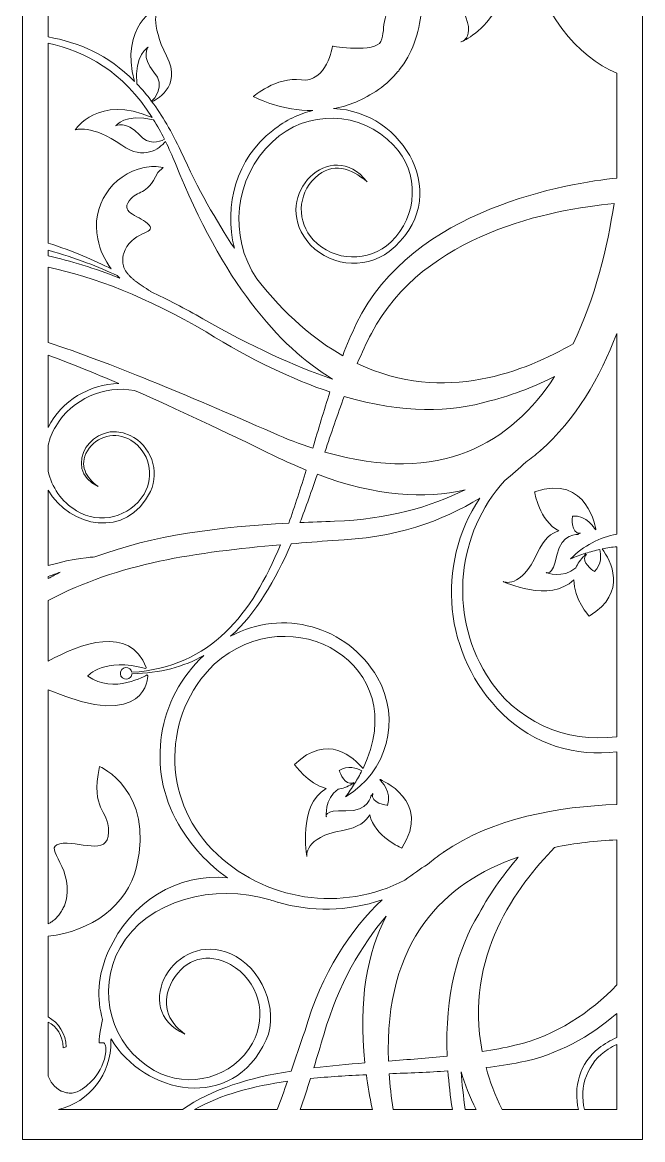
# Model space of a CAD drawing. Header units: centimetres. Extents: x -8.7 to 8, y -13.5 to 11.5.
# Drawn here: x 0.58 to 8.04, y -13.55 to -0.09 of the extents above; entities that cross this region are included whole.
import ezdxf

# ---------------------------------------------------------------- set-up
doc = ezdxf.new("R2010")
doc.units = ezdxf.units.CM
doc.header["$MEASUREMENT"] = 0
doc.layers.add('layer 1', color=7, linetype='Continuous')

msp = doc.modelspace()

# ---------------------------------------------------------------- linework, layer by layer
at = {"layer": 'layer 1', "color": 242, "lineweight": 9}
for points, knots in [([(0.57639, 11.48936), (0.57639, 11.48936), (0.57639, -13.54987), (0.57639, -13.54987), (0.57639, -13.54987), (0.57639, -13.54987), (8.04349, -13.54987), (8.04349, -13.54987), (8.04349, -13.54987), (8.04349, -13.54987), (8.04349, 11.45132), (8.04349, 11.45132), (8.04349, 11.45132), (8.04349, 11.45132), (0.57639, 11.48936), (0.57639, 11.48936)], [0, 0, 0, 0, 0.2, 0.2, 0.2, 0.2, 0.4, 0.4, 0.4, 0.4, 0.6, 0.6, 0.6, 0.6, 1, 1, 1, 1]), ([(7.73236, -1.96982), (7.73236, -1.96982), (7.73236, -0.70735), (7.73236, -0.70735), (7.73236, -0.70735), (7.26026, -0.50061), (6.82807, -0.02275), (6.56664, 0.92877), (6.56664, 0.92877), (6.56664, 0.92877), (6.56858, 0.9353), (6.56858, 0.9353), (6.56858, 0.9353), (6.88295, 0.5919), (7.09436, 0.94876), (7.09436, 0.94876), (7.09436, 0.94876), (6.99712, 0.97802), (6.95638, 1.07794), (6.93936, 1.15973), (6.93936, 1.15973), (6.61755, 1.23955), (6.33537, 1.34477), (6.08651, 1.47131), (6.08651, 1.47131), (6.86056, 0.0658), (5.85555, -0.33084), (5.85555, -0.33084), (5.85555, -0.33084), (5.85555, -0.33084), (6.13869, -0.26376), (5.71687, 0.30518), (5.71687, 0.30518), (5.36397, 0.78116), (5.81436, 1.35741), (5.97083, 1.53289), (5.97083, 1.53289), (5.58699, 1.74711), (5.2861, 2.01436), (5.04037, 2.31656), (5.04037, 2.31656), (5.00406, 2.222), (4.96643, 2.13104), (4.92755, 2.04356), (4.92755, 2.04356), (5.17372, 1.43546), (5.35718, 0.83812), (5.38052, 0.32459), (5.38052, 0.32459), (5.3926, 0.16259), (5.38871, -0.09128), (5.2937, -0.34576), (5.2937, -0.34576), (5.25096, -0.46307), (5.19169, -0.57089), (5.11402, -0.66775), (5.11402, -0.66775), (5.11171, -0.67069), (5.10947, -0.67365), (5.10711, -0.67657), (5.10711, -0.67657), (5.10416, -0.68025), (5.10111, -0.68386), (5.09806, -0.68749), (5.09806, -0.68749), (5.03441, -0.76468), (4.95736, -0.83748), (4.86407, -0.90263), (4.86407, -0.90263), (4.68023, -1.03098), (4.49607, -1.10113), (4.32255, -1.13396), (4.32255, -1.13396), (5.16049, -1.15631), (5.79318, -2.21623), (4.99259, -2.85464), (4.99259, -2.85464), (4.69125, -3.08797), (4.23364, -3.02471), (4.00044, -2.72331), (4.00044, -2.72331), (3.57199, -2.16949), (4.29829, -1.46139), (4.7255, -2.01356), (4.7255, -2.01356), (4.53616, -1.85257), (4.31145, -1.76675), (4.09973, -1.96675), (4.09973, -1.96675), (3.88768, -2.16713), (3.87823, -2.50164), (4.07862, -2.71357), (4.07862, -2.71357), (4.32919, -2.97878), (4.74718, -2.99074), (5.0124, -2.74021), (5.0124, -2.74021), (5.34377, -2.42693), (5.35857, -1.90442), (5.04536, -1.57289), (5.04536, -1.57289), (4.65383, -1.15857), (4.00075, -1.14024), (3.58648, -1.53173), (3.58648, -1.53173), (3.12288, -1.96974), (3.05583, -2.67005), (3.39789, -3.18346), (3.39789, -3.18346), (3.74167, -3.6167), (4.0903, -3.91388), (4.43269, -4.10982), (4.43269, -4.10982), (4.48355, -3.9773), (4.53762, -3.84908), (4.59615, -3.72686), (4.59615, -3.72686), (5.26673, -2.32651), (7.17132, -2.02809), (7.73236, -1.96982)], [0, 0, 0, 0, 0.03225806, 0.03225806, 0.03225806, 0.03225806, 0.06451613, 0.06451613, 0.06451613, 0.06451613, 0.09677419, 0.09677419, 0.09677419, 0.09677419, 0.12903226, 0.12903226, 0.12903226, 0.12903226, 0.16129032, 0.16129032, 0.16129032, 0.16129032, 0.19354839, 0.19354839, 0.19354839, 0.19354839, 0.22580645, 0.22580645, 0.22580645, 0.22580645, 0.25806452, 0.25806452, 0.25806452, 0.25806452, 0.29032258, 0.29032258, 0.29032258, 0.29032258, 0.32258065, 0.32258065, 0.32258065, 0.32258065, 0.35483871, 0.35483871, 0.35483871, 0.35483871, 0.38709677, 0.38709677, 0.38709677, 0.38709677, 0.41935484, 0.41935484, 0.41935484, 0.41935484, 0.4516129, 0.4516129, 0.4516129, 0.4516129, 0.48387097, 0.48387097, 0.48387097, 0.48387097, 0.51612903, 0.51612903, 0.51612903, 0.51612903, 0.5483871, 0.5483871, 0.5483871, 0.5483871, 0.58064516, 0.58064516, 0.58064516, 0.58064516, 0.61290323, 0.61290323, 0.61290323, 0.61290323, 0.64516129, 0.64516129, 0.64516129, 0.64516129, 0.67741935, 0.67741935, 0.67741935, 0.67741935, 0.70967742, 0.70967742, 0.70967742, 0.70967742, 0.74193548, 0.74193548, 0.74193548, 0.74193548, 0.77419355, 0.77419355, 0.77419355, 0.77419355, 0.80645161, 0.80645161, 0.80645161, 0.80645161, 0.83870968, 0.83870968, 0.83870968, 0.83870968, 0.87096774, 0.87096774, 0.87096774, 0.87096774, 0.90322581, 0.90322581, 0.90322581, 0.90322581, 0.93548387, 0.93548387, 0.93548387, 0.93548387, 1, 1, 1, 1]), ([(0.88752, 1.05846), (0.88752, 1.05846), (0.88752, -0.2704), (0.88752, -0.2704), (0.88752, -0.2704), (1.25015, -0.33522), (1.60568, -0.4811), (1.9279, -0.80699), (1.9279, -0.80699), (1.74173, -0.12901), (2.20313, 0.08269), (2.20313, 0.08269), (2.20313, 0.08269), (2.20313, 0.08269), (2.10794, -0.1044), (2.31302, -0.49974), (2.31302, -0.49974), (2.51038, -0.88027), (2.16225, -1.03848), (2.13583, -1.04982), (2.13583, -1.04982), (2.25867, -1.21426), (2.37528, -1.41088), (2.48385, -1.64662), (2.48385, -1.64662), (2.69363, -2.10209), (2.90966, -2.48756), (3.12889, -2.81375), (3.12889, -2.81375), (2.99746, -2.302), (3.15558, -1.73291), (3.59097, -1.39602), (3.59097, -1.39602), (3.74989, -1.26964), (3.91361, -1.19344), (4.07441, -1.1578), (4.07441, -1.1578), (3.70524, -1.1601), (3.42107, -1.01896), (3.35533, -0.98845), (3.35533, -0.98845), (3.35533, -0.98845), (3.62973, -0.7482), (3.93501, -0.78733), (3.93501, -0.78733), (4.24044, -0.82632), (4.31123, -0.38098), (4.31123, -0.38098), (4.31123, -0.38098), (4.31123, -0.38098), (4.82638, -0.46778), (4.89348, -0.32334), (4.89348, -0.32334), (4.96048, -0.1788), (4.86415, 0.12316), (5.16973, 0.10927), (5.16973, 0.10927), (5.24824, 0.10564), (5.29704, 0.19642), (5.32452, 0.32904), (5.32452, 0.32904), (5.27792, 0.76304), (5.11358, 1.25752), (4.90011, 1.76976), (4.90011, 1.76976), (4.90011, 1.76976), (4.89951, 1.76293), (4.89951, 1.76293), (4.89951, 1.76293), (4.88101, 1.79059), (4.85524, 1.81065), (4.82353, 1.82487), (4.82353, 1.82487), (3.6445, -0.52322), (1.52417, -0.04034), (0.88752, 1.05846)], [0, 0, 0, 0, 0.05, 0.05, 0.05, 0.05, 0.1, 0.1, 0.1, 0.1, 0.15, 0.15, 0.15, 0.15, 0.2, 0.2, 0.2, 0.2, 0.25, 0.25, 0.25, 0.25, 0.3, 0.3, 0.3, 0.3, 0.35, 0.35, 0.35, 0.35, 0.4, 0.4, 0.4, 0.4, 0.45, 0.45, 0.45, 0.45, 0.5, 0.5, 0.5, 0.5, 0.55, 0.55, 0.55, 0.55, 0.6, 0.6, 0.6, 0.6, 0.65, 0.65, 0.65, 0.65, 0.7, 0.7, 0.7, 0.7, 0.75, 0.75, 0.75, 0.75, 0.8, 0.8, 0.8, 0.8, 0.85, 0.85, 0.85, 0.85, 0.9, 0.9, 0.9, 0.9, 1, 1, 1, 1]), ([(0.88752, -0.34498), (0.88752, -0.34498), (0.88752, -2.75301), (0.88752, -2.75301), (0.88752, -2.75301), (1.18724, -2.84948), (1.44568, -2.9627), (1.64719, -3.06338), (1.64719, -3.06338), (1.56898, -2.96026), (1.51172, -2.83866), (1.48313, -2.70364), (1.48313, -2.70364), (1.40013, -2.3117), (1.65052, -1.92667), (2.04255, -1.84373), (2.04255, -1.84373), (2.12094, -1.82713), (2.19897, -1.8272), (2.27297, -1.84154), (2.27297, -1.84154), (2.27297, -1.84154), (2.20822, -1.90092), (2.20822, -1.90092), (2.20822, -1.90092), (2.05801, -2.2071), (1.97464, -2.09403), (1.86168, -2.24458), (1.86168, -2.24458), (1.7473, -2.3967), (2.00827, -2.42644), (2.10149, -2.5359), (2.10149, -2.5359), (2.19454, -2.64542), (1.8835, -2.60321), (1.7927, -2.88471), (1.7927, -2.88471), (1.79092, -2.89024), (1.79091, -2.89703), (1.79015, -2.90271), (1.79015, -2.90271), (1.7884, -2.91512), (1.78693, -2.9275), (1.78588, -2.93997), (1.78588, -2.93997), (1.78494, -2.9521), (1.78442, -2.96428), (1.78495, -2.97643), (1.78495, -2.97643), (1.78534, -2.98826), (1.78657, -3.00009), (1.78873, -3.01166), (1.78873, -3.01166), (1.79091, -3.02318), (1.79412, -3.03449), (1.79819, -3.04544), (1.79819, -3.04544), (1.80235, -3.05647), (1.80733, -3.0672), (1.81311, -3.07752), (1.81311, -3.07752), (1.81907, -3.088), (1.82568, -3.09809), (1.83284, -3.10774), (1.83284, -3.10774), (1.84029, -3.11769), (1.84813, -3.1272), (1.85644, -3.13632), (1.85644, -3.13632), (1.86477, -3.14557), (1.87347, -3.15456), (1.88249, -3.16324), (1.88249, -3.16324), (1.89161, -3.17189), (1.90097, -3.18028), (1.9104, -3.18847), (1.9104, -3.18847), (1.91991, -3.19663), (1.92957, -3.20456), (1.93941, -3.21223), (1.93941, -3.21223), (1.9683, -3.23477), (1.99877, -3.25601), (2.03037, -3.2744), (2.03037, -3.2744), (2.03037, -3.2744), (2.03393, -3.2785), (2.03393, -3.2785), (2.03393, -3.2785), (2.0887, -3.3127), (2.11796, -3.33311), (2.11796, -3.33311), (2.11796, -3.33311), (2.11796, -3.33311), (2.11906, -3.33663), (2.11906, -3.33663), (2.11906, -3.33663), (2.32193, -3.431), (2.53233, -3.53972), (2.75015, -3.66373), (2.75015, -3.66373), (3.33336, -3.99875), (3.85036, -4.23386), (4.3097, -4.3898), (4.3097, -4.3898), (3.65472, -3.99715), (2.99139, -3.21815), (2.41804, -1.79381), (2.41804, -1.79381), (2.38005, -1.69943), (2.34046, -1.61121), (2.29955, -1.52836), (2.29955, -1.52836), (2.22271, -1.61764), (2.04119, -1.76311), (1.77369, -1.575), (1.77369, -1.575), (1.41101, -1.31995), (1.21362, -1.38881), (1.21362, -1.38881), (1.21362, -1.38881), (1.21362, -1.38881), (1.48689, -0.95724), (2.13837, -1.24037), (2.13837, -1.24037), (1.78133, -0.679), (1.34326, -0.4473), (0.88752, -0.34498)], [0, 0, 0, 0, 0.03030303, 0.03030303, 0.03030303, 0.03030303, 0.06060606, 0.06060606, 0.06060606, 0.06060606, 0.09090909, 0.09090909, 0.09090909, 0.09090909, 0.12121212, 0.12121212, 0.12121212, 0.12121212, 0.15151515, 0.15151515, 0.15151515, 0.15151515, 0.18181818, 0.18181818, 0.18181818, 0.18181818, 0.21212121, 0.21212121, 0.21212121, 0.21212121, 0.24242424, 0.24242424, 0.24242424, 0.24242424, 0.27272727, 0.27272727, 0.27272727, 0.27272727, 0.3030303, 0.3030303, 0.3030303, 0.3030303, 0.33333333, 0.33333333, 0.33333333, 0.33333333, 0.36363636, 0.36363636, 0.36363636, 0.36363636, 0.39393939, 0.39393939, 0.39393939, 0.39393939, 0.42424242, 0.42424242, 0.42424242, 0.42424242, 0.45454545, 0.45454545, 0.45454545, 0.45454545, 0.48484848, 0.48484848, 0.48484848, 0.48484848, 0.51515152, 0.51515152, 0.51515152, 0.51515152, 0.54545455, 0.54545455, 0.54545455, 0.54545455, 0.57575758, 0.57575758, 0.57575758, 0.57575758, 0.60606061, 0.60606061, 0.60606061, 0.60606061, 0.63636364, 0.63636364, 0.63636364, 0.63636364, 0.66666667, 0.66666667, 0.66666667, 0.66666667, 0.6969697, 0.6969697, 0.6969697, 0.6969697, 0.72727273, 0.72727273, 0.72727273, 0.72727273, 0.75757576, 0.75757576, 0.75757576, 0.75757576, 0.78787879, 0.78787879, 0.78787879, 0.78787879, 0.81818182, 0.81818182, 0.81818182, 0.81818182, 0.84848485, 0.84848485, 0.84848485, 0.84848485, 0.87878788, 0.87878788, 0.87878788, 0.87878788, 0.90909091, 0.90909091, 0.90909091, 0.90909091, 0.93939394, 0.93939394, 0.93939394, 0.93939394, 1, 1, 1, 1]), ([(2.13302, -1.04612), (2.07496, -0.96869), (2.01551, -0.89842), (1.95484, -0.83477), (1.95484, -0.83477), (1.92336, -0.485), (2.09083, -0.39365), (2.09083, -0.39365), (2.09083, -0.39365), (2.09083, -0.39365), (2.00103, -0.50637), (2.16107, -0.69405), (2.16107, -0.69405), (2.30473, -0.86263), (2.16334, -1.0165), (2.13302, -1.04612)], [0, 0, 0, 0, 0.2, 0.2, 0.2, 0.2, 0.4, 0.4, 0.4, 0.4, 0.6, 0.6, 0.6, 0.6, 1, 1, 1, 1]), ([(2.15522, -1.26694), (2.20037, -1.33977), (2.24413, -1.41826), (2.28649, -1.50231), (2.28649, -1.50231), (2.21716, -1.53863), (2.09491, -1.57285), (1.98567, -1.45095), (1.98567, -1.45095), (1.82179, -1.26791), (1.69863, -1.34162), (1.69863, -1.34162), (1.69863, -1.34162), (1.69863, -1.34162), (1.8117, -1.18759), (2.15522, -1.26694)], [0, 0, 0, 0, 0.2, 0.2, 0.2, 0.2, 0.4, 0.4, 0.4, 0.4, 0.6, 0.6, 0.6, 0.6, 1, 1, 1, 1]), ([(7.69881, -2.27784), (7.62046, -2.79368), (7.47491, -3.41475), (7.20625, -3.96765), (7.20625, -3.96765), (6.64268, -4.28538), (5.66506, -4.706), (4.60831, -4.20201), (4.60831, -4.20201), (4.6619, -4.0766), (4.71831, -3.95525), (4.77872, -3.83969), (4.77872, -3.83969), (5.40869, -2.63447), (6.94935, -2.34637), (7.69881, -2.27784)], [0, 0, 0, 0, 0.2, 0.2, 0.2, 0.2, 0.4, 0.4, 0.4, 0.4, 0.6, 0.6, 0.6, 0.6, 1, 1, 1, 1]), ([(0.88752, -2.83981), (0.88752, -2.83981), (0.88752, -2.90729), (0.88752, -2.90729), (0.88752, -2.90729), (1.15667, -2.96647), (1.44391, -3.05489), (1.74955, -3.17698), (1.74955, -3.17698), (1.73805, -3.16621), (1.72685, -3.15511), (1.7159, -3.14373), (1.7159, -3.14373), (1.5053, -3.04498), (1.22245, -2.93069), (0.88752, -2.83981)], [0, 0, 0, 0, 0.2, 0.2, 0.2, 0.2, 0.4, 0.4, 0.4, 0.4, 0.6, 0.6, 0.6, 0.6, 1, 1, 1, 1]), ([(0.88752, -3.04416), (0.88752, -3.04416), (0.88752, -3.94914), (0.88752, -3.94914), (0.88752, -3.94914), (1.63486, -4.19673), (2.52109, -4.56657), (3.59385, -5.03916), (3.59385, -5.03916), (3.75997, -5.11235), (3.91881, -5.17263), (4.07206, -5.22321), (4.07206, -5.22321), (4.14008, -4.99525), (4.20759, -4.76728), (4.27964, -4.54581), (4.27964, -4.54581), (3.83458, -4.39706), (3.33903, -4.16303), (2.78773, -3.82196), (2.78773, -3.82196), (2.07466, -3.40437), (1.44159, -3.15895), (0.88752, -3.04416)], [0, 0, 0, 0, 0.14285714, 0.14285714, 0.14285714, 0.14285714, 0.28571429, 0.28571429, 0.28571429, 0.28571429, 0.42857143, 0.42857143, 0.42857143, 0.42857143, 0.57142857, 0.57142857, 0.57142857, 0.57142857, 0.71428571, 0.71428571, 0.71428571, 0.71428571, 1, 1, 1, 1]), ([(7.73236, -8.69707), (7.73236, -8.69707), (7.73236, -6.40942), (7.73236, -6.40942), (7.73236, -6.40942), (7.67534, -6.41465), (7.61657, -6.42324), (7.55587, -6.43577), (7.55587, -6.43577), (7.65451, -6.57077), (7.87361, -6.95826), (7.39977, -7.24616), (7.39977, -7.24616), (7.39977, -7.24616), (7.21339, -7.03675), (7.21344, -6.80758), (7.21344, -6.80758), (6.9317, -7.0923), (6.36292, -6.82927), (6.36292, -6.82927), (6.36292, -6.82927), (6.36292, -6.82927), (6.57782, -6.92624), (6.77425, -6.48843), (6.77425, -6.48843), (6.85339, -6.3121), (6.94933, -6.2414), (7.03572, -6.21977), (7.03572, -6.21977), (6.79737, -6.0997), (6.7433, -5.74853), (6.7433, -5.74853), (6.7433, -5.74853), (7.38775, -5.52503), (7.48014, -6.20607), (7.48014, -6.20607), (7.48014, -6.20607), (7.48014, -6.20607), (7.47012, -6.19759), (7.47012, -6.19759), (7.47012, -6.19759), (7.47012, -6.19759), (7.36699, -6.02012), (7.19831, -6.04142), (7.19831, -6.04142), (7.19831, -6.04142), (7.17388, -6.25465), (7.29361, -6.2474), (7.29361, -6.2474), (7.29361, -6.2474), (7.27297, -6.25486), (7.27297, -6.25486), (7.27297, -6.25486), (7.26845, -6.25549), (7.26402, -6.25596), (7.25957, -6.25645), (7.25957, -6.25645), (7.26687, -6.26075), (7.27089, -6.26356), (7.27089, -6.26356), (7.27089, -6.26356), (7.27089, -6.26356), (7.06379, -6.23868), (7.01144, -6.50932), (7.01144, -6.50932), (6.95912, -6.78007), (6.88263, -6.72005), (6.88263, -6.72005), (6.88263, -6.72005), (6.88263, -6.72005), (7.08598, -6.8), (7.24083, -6.66406), (7.24083, -6.66406), (7.2611, -6.61436), (7.29391, -6.56559), (7.34279, -6.51967), (7.34279, -6.51967), (7.34711, -6.50995), (7.35126, -6.49984), (7.35526, -6.4893), (7.35526, -6.4893), (7.29687, -6.5082), (7.23723, -6.52997), (7.17598, -6.55568), (7.17598, -6.55568), (7.33271, -6.39593), (7.52788, -6.29679), (7.73236, -6.25849), (7.73236, -6.25849), (7.73236, -6.25849), (7.73236, -3.84099), (7.73236, -3.84099), (7.73236, -3.84099), (7.52943, -4.36796), (7.23579, -4.88501), (6.811, -5.25324), (6.811, -5.25324), (6.811, -5.25324), (6.82501, -5.24554), (6.82501, -5.24554), (6.82501, -5.24554), (6.81876, -5.24934), (6.81264, -5.25329), (6.80644, -5.25715), (6.80644, -5.25715), (6.75184, -5.30425), (6.69531, -5.34913), (6.6363, -5.39102), (6.6363, -5.39102), (6.55857, -5.46616), (6.4731, -5.54149), (6.37964, -5.61497), (6.37964, -5.61497), (5.81504, -6.24493), (5.7017, -7.1936), (6.16356, -7.95393), (6.16356, -7.95393), (6.50111, -8.50963), (7.12706, -8.78242), (7.73236, -8.69707)], [0, 0, 0, 0, 0.03225806, 0.03225806, 0.03225806, 0.03225806, 0.06451613, 0.06451613, 0.06451613, 0.06451613, 0.09677419, 0.09677419, 0.09677419, 0.09677419, 0.12903226, 0.12903226, 0.12903226, 0.12903226, 0.16129032, 0.16129032, 0.16129032, 0.16129032, 0.19354839, 0.19354839, 0.19354839, 0.19354839, 0.22580645, 0.22580645, 0.22580645, 0.22580645, 0.25806452, 0.25806452, 0.25806452, 0.25806452, 0.29032258, 0.29032258, 0.29032258, 0.29032258, 0.32258065, 0.32258065, 0.32258065, 0.32258065, 0.35483871, 0.35483871, 0.35483871, 0.35483871, 0.38709677, 0.38709677, 0.38709677, 0.38709677, 0.41935484, 0.41935484, 0.41935484, 0.41935484, 0.4516129, 0.4516129, 0.4516129, 0.4516129, 0.48387097, 0.48387097, 0.48387097, 0.48387097, 0.51612903, 0.51612903, 0.51612903, 0.51612903, 0.5483871, 0.5483871, 0.5483871, 0.5483871, 0.58064516, 0.58064516, 0.58064516, 0.58064516, 0.61290323, 0.61290323, 0.61290323, 0.61290323, 0.64516129, 0.64516129, 0.64516129, 0.64516129, 0.67741935, 0.67741935, 0.67741935, 0.67741935, 0.70967742, 0.70967742, 0.70967742, 0.70967742, 0.74193548, 0.74193548, 0.74193548, 0.74193548, 0.77419355, 0.77419355, 0.77419355, 0.77419355, 0.80645161, 0.80645161, 0.80645161, 0.80645161, 0.83870968, 0.83870968, 0.83870968, 0.83870968, 0.87096774, 0.87096774, 0.87096774, 0.87096774, 0.90322581, 0.90322581, 0.90322581, 0.90322581, 0.93548387, 0.93548387, 0.93548387, 0.93548387, 1, 1, 1, 1]), ([(0.88752, -4.10301), (0.88752, -4.10301), (0.88752, -4.9749), (0.88752, -4.9749), (0.88752, -4.9749), (1.04906, -4.64584), (1.38647, -4.45506), (1.73775, -4.4448), (1.73775, -4.4448), (1.43523, -4.31452), (1.15265, -4.20033), (0.88752, -4.10301)], [0, 0, 0, 0, 0.25, 0.25, 0.25, 0.25, 0.5, 0.5, 0.5, 0.5, 1, 1, 1, 1]), ([(6.98435, -4.3612), (6.46549, -5.15452), (5.61403, -5.6768), (4.21866, -5.2689), (4.21866, -5.2689), (4.2947, -5.04314), (4.37057, -4.81783), (4.45111, -4.59968), (4.45111, -4.59968), (5.16225, -4.80857), (5.73833, -4.79406), (6.20244, -4.65329), (6.20244, -4.65329), (6.50405, -4.57905), (6.77057, -4.46618), (6.98435, -4.3612)], [0, 0, 0, 0, 0.2, 0.2, 0.2, 0.2, 0.4, 0.4, 0.4, 0.4, 0.6, 0.6, 0.6, 0.6, 1, 1, 1, 1]), ([(0.88752, -5.18551), (0.88752, -5.18551), (0.88752, -5.50007), (0.88752, -5.50007), (0.88752, -5.50007), (0.92914, -5.69187), (1.04649, -5.86683), (1.22772, -5.97643), (1.22772, -5.97643), (1.50758, -6.14563), (1.87152, -6.05598), (2.04079, -5.77622), (2.04079, -5.77622), (2.17612, -5.55233), (2.10433, -5.26121), (1.88044, -5.12585), (1.88044, -5.12585), (1.70151, -5.01756), (1.46851, -5.07494), (1.36026, -5.25396), (1.36026, -5.25396), (1.25221, -5.43268), (1.34646, -5.57715), (1.48801, -5.68541), (1.48801, -5.68541), (1.03622, -5.46979), (1.42227, -4.85335), (1.87541, -5.06959), (1.87541, -5.06959), (2.12201, -5.18728), (2.23577, -5.49838), (2.11798, -5.74497), (2.11798, -5.74497), (1.8304, -6.32547), (1.14335, -6.17389), (0.88752, -5.72916), (0.88752, -5.72916), (0.88752, -5.72916), (0.88752, -6.63724), (0.88752, -6.63724), (0.88752, -6.63724), (1.20755, -6.54304), (1.4208, -6.5338), (1.4486, -6.53299), (1.4486, -6.53299), (2.15216, -6.26737), (2.94306, -6.17204), (3.78251, -6.12635), (3.78251, -6.12635), (3.85801, -5.9189), (3.92672, -5.70343), (3.9931, -5.48566), (3.9931, -5.48566), (3.8713, -5.43639), (3.74626, -5.3811), (3.61728, -5.31839), (3.61728, -5.31839), (2.99334, -5.01504), (2.43348, -4.75022), (1.92735, -4.52734), (1.92735, -4.52734), (1.56285, -4.46414), (1.18045, -4.62461), (0.97752, -4.96026), (0.97752, -4.96026), (0.93417, -5.03193), (0.90442, -5.108), (0.88752, -5.18551)], [0, 0, 0, 0, 0.05555556, 0.05555556, 0.05555556, 0.05555556, 0.11111111, 0.11111111, 0.11111111, 0.11111111, 0.16666667, 0.16666667, 0.16666667, 0.16666667, 0.22222222, 0.22222222, 0.22222222, 0.22222222, 0.27777778, 0.27777778, 0.27777778, 0.27777778, 0.33333333, 0.33333333, 0.33333333, 0.33333333, 0.38888889, 0.38888889, 0.38888889, 0.38888889, 0.44444444, 0.44444444, 0.44444444, 0.44444444, 0.5, 0.5, 0.5, 0.5, 0.55555556, 0.55555556, 0.55555556, 0.55555556, 0.61111111, 0.61111111, 0.61111111, 0.61111111, 0.66666667, 0.66666667, 0.66666667, 0.66666667, 0.72222222, 0.72222222, 0.72222222, 0.72222222, 0.77777778, 0.77777778, 0.77777778, 0.77777778, 0.83333333, 0.83333333, 0.83333333, 0.83333333, 0.88888889, 0.88888889, 0.88888889, 0.88888889, 1, 1, 1, 1]), ([(3.9172, -6.11943), (4.05491, -6.11277), (4.19385, -6.10723), (4.33387, -6.10235), (4.33387, -6.10235), (4.97478, -6.07997), (5.49283, -5.92817), (5.9061, -5.72318), (5.9061, -5.72318), (5.42288, -5.83883), (4.83744, -5.802), (4.12776, -5.53742), (4.12776, -5.53742), (4.06033, -5.73461), (3.99122, -5.9301), (3.9172, -6.11943)], [0, 0, 0, 0, 0.2, 0.2, 0.2, 0.2, 0.4, 0.4, 0.4, 0.4, 0.6, 0.6, 0.6, 0.6, 1, 1, 1, 1]), ([(7.73236, -9.51341), (7.73236, -9.51341), (7.73236, -8.87777), (7.73236, -8.87777), (7.73236, -8.87777), (7.24597, -8.94444), (6.73507, -8.79349), (6.35748, -8.42314), (6.35748, -8.42314), (5.6429, -7.72231), (5.54893, -6.62785), (6.08193, -5.82349), (6.08193, -5.82349), (5.63942, -6.09806), (5.05881, -6.31143), (4.31267, -6.33328), (4.31267, -6.33328), (4.1448, -6.34725), (3.97793, -6.3607), (3.81228, -6.37488), (3.81228, -6.37488), (3.62177, -6.81435), (3.39394, -7.20607), (3.08306, -7.48754), (3.08306, -7.48754), (3.70626, -7.14745), (4.49064, -7.36427), (4.84921, -7.98208), (4.84921, -7.98208), (5.14076, -8.48441), (4.96974, -9.12797), (4.46749, -9.41963), (4.46749, -9.41963), (4.50753, -9.36664), (4.54338, -9.31424), (4.57612, -9.26233), (4.57612, -9.26233), (4.56491, -9.2636), (4.55409, -9.26513), (4.54359, -9.26691), (4.54359, -9.26691), (4.487, -9.30292), (4.43164, -9.32267), (4.37848, -9.33003), (4.37848, -9.33003), (4.2085, -9.44648), (4.23572, -9.66326), (4.23572, -9.66326), (4.23572, -9.66326), (4.23572, -9.66326), (4.19647, -9.57431), (4.47175, -9.59053), (4.47175, -9.59053), (4.74694, -9.60669), (4.77402, -9.39986), (4.77402, -9.39986), (4.77402, -9.39986), (4.77402, -9.39986), (4.77575, -9.40444), (4.77811, -9.41257), (4.77811, -9.41257), (4.77968, -9.40839), (4.78123, -9.40422), (4.78295, -9.4), (4.78295, -9.4), (4.78295, -9.4), (4.79528, -9.38184), (4.79528, -9.38184), (4.79528, -9.38184), (4.75867, -9.49606), (4.97132, -9.52509), (4.97132, -9.52509), (4.97132, -9.52509), (5.03364, -9.36692), (4.88718, -9.22312), (4.88718, -9.22312), (4.88718, -9.22312), (4.88718, -9.22312), (4.88144, -9.21132), (4.88144, -9.21132), (4.88144, -9.21132), (4.88144, -9.21132), (5.51851, -9.46916), (5.14267, -10.03838), (5.14267, -10.03838), (5.14267, -10.03838), (4.81576, -9.89919), (4.75832, -9.63858), (4.75832, -9.63858), (4.716, -9.71695), (4.62379, -9.79243), (4.43337, -9.82553), (4.43337, -9.82553), (3.96059, -9.90766), (4.00145, -10.13985), (4.00145, -10.13985), (4.00145, -10.13985), (4.00145, -10.13985), (3.88717, -9.52371), (4.2327, -9.32109), (4.2327, -9.32109), (4.01062, -9.26449), (3.85374, -9.03214), (3.85374, -9.03214), (3.85374, -9.03214), (4.24982, -8.64416), (4.57115, -8.95224), (4.67758, -9.08118), (4.67758, -9.08118), (5.28901, -7.82608), (3.8157, -6.99021), (2.88518, -7.82484), (2.88518, -7.82484), (2.26296, -8.43434), (2.25272, -9.43281), (2.86241, -10.05507), (2.86241, -10.05507), (3.48508, -10.6906), (4.43252, -10.81519), (5.18253, -10.4236), (5.18253, -10.4236), (5.27399, -10.3534), (5.36518, -10.29097), (5.45453, -10.2355), (5.45453, -10.2355), (5.51501, -10.18373), (5.57801, -10.13535), (5.64328, -10.0903), (5.64328, -10.0903), (5.64328, -10.0903), (5.65025, -10.08352), (5.65025, -10.08352), (5.65025, -10.08352), (5.65025, -10.08352), (5.64492, -10.08921), (5.64492, -10.08921), (5.64492, -10.08921), (6.24441, -9.67617), (7.03038, -9.53739), (7.73236, -9.51341)], [0, 0, 0, 0, 0.02777778, 0.02777778, 0.02777778, 0.02777778, 0.05555556, 0.05555556, 0.05555556, 0.05555556, 0.08333333, 0.08333333, 0.08333333, 0.08333333, 0.11111111, 0.11111111, 0.11111111, 0.11111111, 0.13888889, 0.13888889, 0.13888889, 0.13888889, 0.16666667, 0.16666667, 0.16666667, 0.16666667, 0.19444444, 0.19444444, 0.19444444, 0.19444444, 0.22222222, 0.22222222, 0.22222222, 0.22222222, 0.25, 0.25, 0.25, 0.25, 0.27777778, 0.27777778, 0.27777778, 0.27777778, 0.30555556, 0.30555556, 0.30555556, 0.30555556, 0.33333333, 0.33333333, 0.33333333, 0.33333333, 0.36111111, 0.36111111, 0.36111111, 0.36111111, 0.38888889, 0.38888889, 0.38888889, 0.38888889, 0.41666667, 0.41666667, 0.41666667, 0.41666667, 0.44444444, 0.44444444, 0.44444444, 0.44444444, 0.47222222, 0.47222222, 0.47222222, 0.47222222, 0.5, 0.5, 0.5, 0.5, 0.52777778, 0.52777778, 0.52777778, 0.52777778, 0.55555556, 0.55555556, 0.55555556, 0.55555556, 0.58333333, 0.58333333, 0.58333333, 0.58333333, 0.61111111, 0.61111111, 0.61111111, 0.61111111, 0.63888889, 0.63888889, 0.63888889, 0.63888889, 0.66666667, 0.66666667, 0.66666667, 0.66666667, 0.69444444, 0.69444444, 0.69444444, 0.69444444, 0.72222222, 0.72222222, 0.72222222, 0.72222222, 0.75, 0.75, 0.75, 0.75, 0.77777778, 0.77777778, 0.77777778, 0.77777778, 0.80555556, 0.80555556, 0.80555556, 0.80555556, 0.83333333, 0.83333333, 0.83333333, 0.83333333, 0.86111111, 0.86111111, 0.86111111, 0.86111111, 0.88888889, 0.88888889, 0.88888889, 0.88888889, 0.91666667, 0.91666667, 0.91666667, 0.91666667, 0.94444444, 0.94444444, 0.94444444, 0.94444444, 1, 1, 1, 1]), ([(0.88752, -7.05795), (0.88752, -7.05795), (0.88752, -7.78775), (0.88752, -7.78775), (0.88752, -7.78775), (1.26444, -7.57946), (1.87364, -7.34494), (2.06589, -7.86487), (2.06589, -7.86487), (2.06589, -7.86487), (2.06205, -7.87593), (2.06205, -7.87593), (2.06205, -7.87593), (1.56232, -7.73761), (1.3637, -7.96665), (1.3637, -7.96665), (1.3637, -7.96665), (1.67477, -8.19504), (2.0748, -7.95392), (2.0748, -7.95392), (2.0748, -7.95392), (2.0748, -7.95392), (2.08528, -7.96517), (2.08528, -7.96517), (2.08528, -7.96517), (2.08528, -7.96517), (2.08913, -8.6504), (0.88752, -8.131), (0.88752, -8.131), (0.88752, -8.131), (0.88752, -10.95142), (0.88752, -10.95142), (0.88752, -10.95142), (0.89903, -10.94573), (0.91022, -10.93951), (0.92104, -10.93264), (0.92104, -10.93264), (0.93687, -10.92245), (0.95187, -10.91124), (0.96578, -10.89856), (0.96578, -10.89856), (0.97988, -10.88588), (0.99283, -10.87202), (1.00479, -10.85722), (1.00479, -10.85722), (1.01713, -10.84213), (1.02829, -10.82597), (1.03878, -10.80953), (1.03878, -10.80953), (1.04958, -10.79274), (1.05951, -10.77534), (1.06936, -10.75792), (1.06936, -10.75792), (1.07384, -10.74986), (1.08038, -10.7411), (1.08338, -10.73233), (1.08338, -10.73233), (1.23924, -10.28456), (0.80077, -10.03802), (1.02565, -9.98788), (1.02565, -9.98788), (1.25046, -9.93782), (1.61293, -10.15195), (1.61375, -9.84693), (1.61375, -9.84693), (1.61465, -9.54193), (1.39399, -9.61076), (1.50606, -9.05481), (1.50606, -9.05481), (1.50606, -9.05481), (2.17332, -9.34601), (1.9507, -10.26612), (1.9507, -10.26612), (1.83748, -10.73374), (1.39972, -11.04489), (0.88752, -11.10051), (0.88752, -11.10051), (0.88752, -11.10051), (0.88752, -12.07195), (0.88752, -12.07195), (0.88752, -12.07195), (1.01363, -12.14364), (1.10002, -12.27784), (1.10358, -12.43344), (1.10358, -12.43344), (1.10358, -12.43344), (1.06758, -12.4425), (1.06758, -12.4425), (1.06758, -12.4425), (1.06412, -12.29319), (0.99036, -12.19014), (0.88752, -12.13311), (0.88752, -12.13311), (0.88752, -12.13311), (0.88752, -12.78644), (0.88752, -12.78644), (0.88752, -12.78644), (0.91277, -12.84924), (0.95601, -12.91672), (1.04411, -12.96459), (1.04411, -12.96459), (1.0488, -12.96713), (1.05494, -12.96829), (1.05994, -12.96995), (1.05994, -12.96995), (1.07085, -12.97364), (1.0818, -12.97706), (1.09288, -12.98013), (1.09288, -12.98013), (1.10368, -12.98304), (1.11459, -12.98558), (1.12566, -12.98716), (1.12566, -12.98716), (1.13642, -12.98882), (1.14732, -12.98973), (1.15814, -12.98973), (1.15814, -12.98973), (1.16891, -12.98971), (1.17968, -12.98874), (1.19027, -12.98692), (1.19027, -12.98692), (1.20094, -12.98503), (1.21149, -12.98235), (1.22178, -12.97888), (1.22178, -12.97888), (1.23228, -12.97527), (1.24251, -12.97101), (1.25243, -12.96618), (1.25243, -12.96618), (1.2627, -12.96115), (1.27262, -12.95567), (1.28227, -12.94972), (1.28227, -12.94972), (1.29203, -12.94376), (1.30164, -12.93743), (1.31102, -12.93074), (1.31102, -12.93074), (1.32038, -12.92398), (1.32955, -12.91694), (1.33855, -12.90981), (1.33855, -12.90981), (1.34754, -12.9026), (1.35635, -12.89521), (1.36494, -12.88763), (1.36494, -12.88763), (1.39021, -12.86535), (1.41457, -12.84143), (1.43656, -12.816), (1.43656, -12.816), (1.51526, -12.72531), (1.56879, -12.61028), (1.58014, -12.49032), (1.58014, -12.49032), (1.58132, -12.47793), (1.58205, -12.46544), (1.58164, -12.45309), (1.58164, -12.45309), (1.58128, -12.44204), (1.58013, -12.43079), (1.57731, -12.42002), (1.57731, -12.42002), (1.57476, -12.41067), (1.57095, -12.40181), (1.56571, -12.39351), (1.56571, -12.39351), (1.56326, -12.38967), (1.56061, -12.38593), (1.55773, -12.38234), (1.55773, -12.38234), (1.55511, -12.37913), (1.50416, -12.38878), (1.50296, -12.38471), (1.50296, -12.38471), (1.4909, -12.34499), (1.5173, -12.21163), (1.54284, -12.10216), (1.54284, -12.10216), (1.46907, -11.85905), (1.4786, -11.57733), (1.61539, -11.27775), (1.61539, -11.27775), (1.87449, -10.68975), (2.45111, -10.33181), (3.04565, -10.39732), (3.04565, -10.39732), (2.81178, -10.23208), (2.60886, -10.01508), (2.45567, -9.75119), (2.45567, -9.75119), (2.06224, -9.07347), (2.20763, -8.23115), (2.76004, -7.72047), (2.76004, -7.72047), (2.51845, -7.855), (2.2349, -7.93351), (1.89629, -7.93832), (1.89629, -7.93832), (1.89552, -7.95306), (1.89014, -7.96766), (1.87993, -7.97989), (1.87993, -7.97989), (1.85491, -8.00993), (1.81051, -8.01405), (1.78067, -7.98907), (1.78067, -7.98907), (1.75096, -7.96438), (1.74711, -7.9198), (1.77219, -7.88996), (1.77219, -7.88996), (1.79715, -7.85997), (1.8416, -7.85583), (1.87131, -7.88067), (1.87131, -7.88067), (1.88435, -7.89162), (1.8924, -7.9063), (1.89524, -7.92181), (1.89524, -7.92181), (2.85336, -7.85943), (3.34245, -7.21228), (3.68217, -6.3862), (3.68217, -6.3862), (2.68527, -6.47472), (1.73565, -6.603), (0.88752, -7.05795)], [0, 0, 0, 0, 0.01754386, 0.01754386, 0.01754386, 0.01754386, 0.03508772, 0.03508772, 0.03508772, 0.03508772, 0.05263158, 0.05263158, 0.05263158, 0.05263158, 0.07017544, 0.07017544, 0.07017544, 0.07017544, 0.0877193, 0.0877193, 0.0877193, 0.0877193, 0.10526316, 0.10526316, 0.10526316, 0.10526316, 0.12280702, 0.12280702, 0.12280702, 0.12280702, 0.14035088, 0.14035088, 0.14035088, 0.14035088, 0.15789474, 0.15789474, 0.15789474, 0.15789474, 0.1754386, 0.1754386, 0.1754386, 0.1754386, 0.19298246, 0.19298246, 0.19298246, 0.19298246, 0.21052632, 0.21052632, 0.21052632, 0.21052632, 0.22807018, 0.22807018, 0.22807018, 0.22807018, 0.24561404, 0.24561404, 0.24561404, 0.24561404, 0.26315789, 0.26315789, 0.26315789, 0.26315789, 0.28070175, 0.28070175, 0.28070175, 0.28070175, 0.29824561, 0.29824561, 0.29824561, 0.29824561, 0.31578947, 0.31578947, 0.31578947, 0.31578947, 0.33333333, 0.33333333, 0.33333333, 0.33333333, 0.35087719, 0.35087719, 0.35087719, 0.35087719, 0.36842105, 0.36842105, 0.36842105, 0.36842105, 0.38596491, 0.38596491, 0.38596491, 0.38596491, 0.40350877, 0.40350877, 0.40350877, 0.40350877, 0.42105263, 0.42105263, 0.42105263, 0.42105263, 0.43859649, 0.43859649, 0.43859649, 0.43859649, 0.45614035, 0.45614035, 0.45614035, 0.45614035, 0.47368421, 0.47368421, 0.47368421, 0.47368421, 0.49122807, 0.49122807, 0.49122807, 0.49122807, 0.50877193, 0.50877193, 0.50877193, 0.50877193, 0.52631579, 0.52631579, 0.52631579, 0.52631579, 0.54385965, 0.54385965, 0.54385965, 0.54385965, 0.56140351, 0.56140351, 0.56140351, 0.56140351, 0.57894737, 0.57894737, 0.57894737, 0.57894737, 0.59649123, 0.59649123, 0.59649123, 0.59649123, 0.61403509, 0.61403509, 0.61403509, 0.61403509, 0.63157895, 0.63157895, 0.63157895, 0.63157895, 0.64912281, 0.64912281, 0.64912281, 0.64912281, 0.66666667, 0.66666667, 0.66666667, 0.66666667, 0.68421053, 0.68421053, 0.68421053, 0.68421053, 0.70175439, 0.70175439, 0.70175439, 0.70175439, 0.71929825, 0.71929825, 0.71929825, 0.71929825, 0.73684211, 0.73684211, 0.73684211, 0.73684211, 0.75438596, 0.75438596, 0.75438596, 0.75438596, 0.77192982, 0.77192982, 0.77192982, 0.77192982, 0.78947368, 0.78947368, 0.78947368, 0.78947368, 0.80701754, 0.80701754, 0.80701754, 0.80701754, 0.8245614, 0.8245614, 0.8245614, 0.8245614, 0.84210526, 0.84210526, 0.84210526, 0.84210526, 0.85964912, 0.85964912, 0.85964912, 0.85964912, 0.87719298, 0.87719298, 0.87719298, 0.87719298, 0.89473684, 0.89473684, 0.89473684, 0.89473684, 0.9122807, 0.9122807, 0.9122807, 0.9122807, 0.92982456, 0.92982456, 0.92982456, 0.92982456, 0.94736842, 0.94736842, 0.94736842, 0.94736842, 0.96491228, 0.96491228, 0.96491228, 0.96491228, 1, 1, 1, 1]), ([(7.52836, -6.44176), (7.47246, -6.45424), (7.41502, -6.47), (7.35614, -6.48902), (7.35614, -6.48902), (7.35492, -6.49701), (7.35359, -6.5048), (7.35218, -6.5125), (7.35218, -6.5125), (7.35218, -6.5125), (7.3661, -6.50424), (7.3661, -6.50424), (7.3661, -6.50424), (7.35716, -6.51381), (7.35132, -6.52373), (7.34805, -6.53382), (7.34805, -6.53382), (7.34707, -6.5386), (7.34613, -6.54344), (7.34508, -6.54812), (7.34508, -6.54812), (7.33731, -6.62648), (7.46418, -6.709), (7.46418, -6.709), (7.46418, -6.709), (7.55233, -6.62609), (7.54177, -6.50481), (7.52836, -6.44176)], [0, 0, 0, 0, 0.125, 0.125, 0.125, 0.125, 0.25, 0.25, 0.25, 0.25, 0.375, 0.375, 0.375, 0.375, 0.5, 0.5, 0.5, 0.5, 0.625, 0.625, 0.625, 0.625, 0.75, 0.75, 0.75, 0.75, 1, 1, 1, 1]), ([(0.88752, -6.76829), (0.88752, -6.76829), (0.88752, -6.7939), (0.88752, -6.7939), (0.88752, -6.7939), (0.93559, -6.76673), (0.98421, -6.74068), (1.03332, -6.71568), (1.03332, -6.71568), (0.98732, -6.73148), (0.93854, -6.749), (0.88752, -6.76829)], [0, 0, 0, 0, 0.25, 0.25, 0.25, 0.25, 0.5, 0.5, 0.5, 0.5, 1, 1, 1, 1]), ([(4.66497, -9.10636), (4.63907, -9.15744), (4.6096, -9.20919), (4.57662, -9.26154), (4.57662, -9.26154), (4.56857, -9.26074), (4.56069, -9.26011), (4.55288, -9.25957), (4.55288, -9.25957), (4.55288, -9.25957), (4.56431, -9.24813), (4.56431, -9.24813), (4.56431, -9.24813), (4.55288, -9.2544), (4.54186, -9.25761), (4.53132, -9.25831), (4.53132, -9.25831), (4.52641, -9.25808), (4.52146, -9.2578), (4.51663, -9.25766), (4.51663, -9.25766), (4.43878, -9.24583), (4.39016, -9.10247), (4.39016, -9.10247), (4.39016, -9.10247), (4.49229, -9.03756), (4.60719, -9.07779), (4.66497, -9.10636)], [0, 0, 0, 0, 0.125, 0.125, 0.125, 0.125, 0.25, 0.25, 0.25, 0.25, 0.375, 0.375, 0.375, 0.375, 0.5, 0.5, 0.5, 0.5, 0.625, 0.625, 0.625, 0.625, 0.75, 0.75, 0.75, 0.75, 1, 1, 1, 1]), ([(7.73236, -11.68699), (7.73236, -11.68699), (7.73236, -9.93971), (7.73236, -9.93971), (7.73236, -9.93971), (7.48357, -9.95128), (7.23013, -9.97912), (6.98275, -10.02994), (6.98275, -10.02994), (6.53558, -10.4975), (5.88638, -11.34078), (6.11357, -12.48933), (6.11357, -12.48933), (6.24832, -12.46839), (6.37984, -12.44376), (6.50674, -12.41379), (6.50674, -12.41379), (7.0047, -12.2962), (7.40867, -12.02157), (7.73236, -11.68699)], [0, 0, 0, 0, 0.16666667, 0.16666667, 0.16666667, 0.16666667, 0.33333333, 0.33333333, 0.33333333, 0.33333333, 0.5, 0.5, 0.5, 0.5, 0.66666667, 0.66666667, 0.66666667, 0.66666667, 1, 1, 1, 1]), ([(6.54653, -10.14769), (6.39195, -10.32892), (6.21667, -10.55933), (6.07018, -10.83329), (6.07018, -10.83329), (5.81911, -11.24819), (5.66271, -11.80274), (5.68936, -12.54336), (5.68936, -12.54336), (5.45807, -12.56751), (5.221, -12.58532), (4.98346, -12.60322), (4.98346, -12.60322), (4.93306, -11.15031), (5.64975, -10.45443), (6.54653, -10.14769)], [0, 0, 0, 0, 0.2, 0.2, 0.2, 0.2, 0.4, 0.4, 0.4, 0.4, 0.6, 0.6, 0.6, 0.6, 1, 1, 1, 1]), ([(1.01245, -13.18866), (1.01245, -13.18866), (2.50391, -13.18866), (2.50391, -13.18866), (2.50391, -13.18866), (2.86133, -12.93522), (3.31603, -12.80312), (3.81134, -12.72362), (3.81134, -12.72362), (3.86602, -12.56662), (3.9203, -12.40828), (3.97532, -12.24908), (3.97532, -12.24908), (4.18094, -11.53134), (4.53135, -11.0215), (4.90687, -10.6606), (4.90687, -10.6606), (4.49215, -10.80526), (4.0513, -10.8092), (3.64662, -10.6889), (3.64662, -10.6889), (3.64662, -10.6889), (3.64679, -10.68905), (3.64679, -10.68905), (3.64679, -10.68905), (3.64679, -10.68905), (3.64417, -10.68816), (3.64417, -10.68816), (3.64417, -10.68816), (3.61574, -10.67967), (3.58747, -10.67065), (3.55943, -10.66094), (3.55943, -10.66094), (2.88691, -10.46293), (2.08041, -10.65722), (1.75271, -11.23876), (1.75271, -11.23876), (1.45831, -11.7606), (1.64252, -12.4222), (2.16442, -12.71662), (2.16442, -12.71662), (2.582, -12.95212), (3.11129, -12.8046), (3.3469, -12.38717), (3.3469, -12.38717), (3.53526, -12.05311), (3.41714, -11.62973), (3.08309, -11.44133), (3.08309, -11.44133), (2.8161, -11.2906), (2.53627, -11.36731), (2.38559, -11.63442), (2.38559, -11.63442), (2.23521, -11.90109), (2.32068, -12.12629), (2.5329, -12.27863), (2.5329, -12.27863), (1.86134, -11.98275), (2.41144, -11.01514), (3.08501, -11.31188), (3.08501, -11.31188), (3.45158, -11.47339), (3.67341, -11.98321), (3.51175, -12.34976), (3.51175, -12.34976), (3.10849, -13.22981), (2.03716, -13.00787), (1.64422, -12.33426), (1.64422, -12.33426), (1.64368, -12.34433), (1.64302, -12.35437), (1.64221, -12.36431), (1.64221, -12.36431), (1.6498, -12.75958), (1.38073, -13.09626), (1.01245, -13.18866)], [0, 0, 0, 0, 0.05, 0.05, 0.05, 0.05, 0.1, 0.1, 0.1, 0.1, 0.15, 0.15, 0.15, 0.15, 0.2, 0.2, 0.2, 0.2, 0.25, 0.25, 0.25, 0.25, 0.3, 0.3, 0.3, 0.3, 0.35, 0.35, 0.35, 0.35, 0.4, 0.4, 0.4, 0.4, 0.45, 0.45, 0.45, 0.45, 0.5, 0.5, 0.5, 0.5, 0.55, 0.55, 0.55, 0.55, 0.6, 0.6, 0.6, 0.6, 0.65, 0.65, 0.65, 0.65, 0.7, 0.7, 0.7, 0.7, 0.75, 0.75, 0.75, 0.75, 0.8, 0.8, 0.8, 0.8, 0.85, 0.85, 0.85, 0.85, 0.9, 0.9, 0.9, 0.9, 1, 1, 1, 1]), ([(4.7008, -12.62496), (4.49307, -12.64157), (4.28658, -12.66018), (4.08482, -12.68508), (4.08482, -12.68508), (4.12531, -12.55331), (4.165, -12.42008), (4.20433, -12.28562), (4.20433, -12.28562), (4.38362, -11.67286), (4.6571, -11.20976), (4.9563, -10.86051), (4.9563, -10.86051), (4.72696, -11.29964), (4.62017, -11.8751), (4.7008, -12.62496)], [0, 0, 0, 0, 0.2, 0.2, 0.2, 0.2, 0.4, 0.4, 0.4, 0.4, 0.6, 0.6, 0.6, 0.6, 1, 1, 1, 1]), ([(6.35118, -13.18866), (6.35118, -13.18866), (7.27187, -13.18866), (7.27187, -13.18866), (7.27187, -13.18866), (7.2045, -12.92331), (7.29037, -12.62443), (7.51409, -12.45002), (7.51409, -12.45002), (7.58669, -12.39507), (7.65968, -12.35212), (7.73236, -12.31969), (7.73236, -12.31969), (7.73236, -12.31969), (7.73236, -12.0292), (7.73236, -12.0292), (7.73236, -12.0292), (7.40921, -12.30798), (7.02385, -12.52826), (6.57096, -12.61859), (6.57096, -12.61859), (6.43807, -12.6451), (6.30047, -12.66574), (6.15949, -12.68227), (6.15949, -12.68227), (6.20465, -12.84541), (6.26758, -13.01425), (6.35118, -13.18866)], [0, 0, 0, 0, 0.125, 0.125, 0.125, 0.125, 0.25, 0.25, 0.25, 0.25, 0.375, 0.375, 0.375, 0.375, 0.5, 0.5, 0.5, 0.5, 0.625, 0.625, 0.625, 0.625, 0.75, 0.75, 0.75, 0.75, 1, 1, 1, 1]), ([(7.34495, -13.18866), (7.34495, -13.18866), (7.73236, -13.18866), (7.73236, -13.18866), (7.73236, -13.18866), (7.73236, -13.18866), (7.73236, -12.40392), (7.73236, -12.40392), (7.73236, -12.40392), (7.69743, -12.41968), (7.66318, -12.43803), (7.62986, -12.45909), (7.62986, -12.45909), (7.37934, -12.61761), (7.2718, -12.91669), (7.34495, -13.18866)], [0, 0, 0, 0, 0.2, 0.2, 0.2, 0.2, 0.4, 0.4, 0.4, 0.4, 0.6, 0.6, 0.6, 0.6, 1, 1, 1, 1]), ([(3.92256, -13.18866), (3.92256, -13.18866), (4.78992, -13.18866), (4.78992, -13.18866), (4.78992, -13.18866), (4.78992, -13.18866), (4.78686, -13.17373), (4.78686, -13.17373), (4.78686, -13.17373), (4.75797, -13.03323), (4.7353, -12.89837), (4.71766, -12.76815), (4.71766, -12.76815), (4.49028, -12.77865), (4.26454, -12.79195), (4.04486, -12.81378), (4.04486, -12.81378), (4.00514, -12.94031), (3.9645, -13.06534), (3.92256, -13.18866)], [0, 0, 0, 0, 0.16666667, 0.16666667, 0.16666667, 0.16666667, 0.33333333, 0.33333333, 0.33333333, 0.33333333, 0.5, 0.5, 0.5, 0.5, 0.66666667, 0.66666667, 0.66666667, 0.66666667, 1, 1, 1, 1]), ([(5.03937, -13.18866), (5.03937, -13.18866), (5.75331, -13.18866), (5.75331, -13.18866), (5.75331, -13.18866), (5.72781, -13.02614), (5.70999, -12.87097), (5.69918, -12.72282), (5.69918, -12.72282), (5.46678, -12.7379), (5.22919, -12.74694), (4.99149, -12.75651), (4.99149, -12.75651), (5.00102, -12.89432), (5.01641, -13.03787), (5.03937, -13.18866)], [0, 0, 0, 0, 0.2, 0.2, 0.2, 0.2, 0.4, 0.4, 0.4, 0.4, 0.6, 0.6, 0.6, 0.6, 1, 1, 1, 1]), ([(5.90899, -13.18866), (5.90899, -13.18866), (6.03839, -13.18866), (6.03839, -13.18866), (6.03839, -13.18866), (5.96143, -13.03242), (5.90199, -12.8802), (5.85778, -12.73219), (5.85778, -12.73219), (5.86906, -12.87742), (5.88596, -13.02945), (5.90899, -13.18866)], [0, 0, 0, 0, 0.25, 0.25, 0.25, 0.25, 0.5, 0.5, 0.5, 0.5, 1, 1, 1, 1]), ([(2.64789, -13.18866), (2.64789, -13.18866), (3.6453, -13.18866), (3.6453, -13.18866), (3.6453, -13.18866), (3.687, -13.07562), (3.72787, -12.96159), (3.7683, -12.84668), (3.7683, -12.84668), (3.35411, -12.90515), (2.96989, -13.00512), (2.64789, -13.18866)], [0, 0, 0, 0, 0.25, 0.25, 0.25, 0.25, 0.5, 0.5, 0.5, 0.5, 1, 1, 1, 1])]:
    msp.add_open_spline(points, degree=3, knots=knots, dxfattribs=at)

doc.saveas('drawing.dxf')
